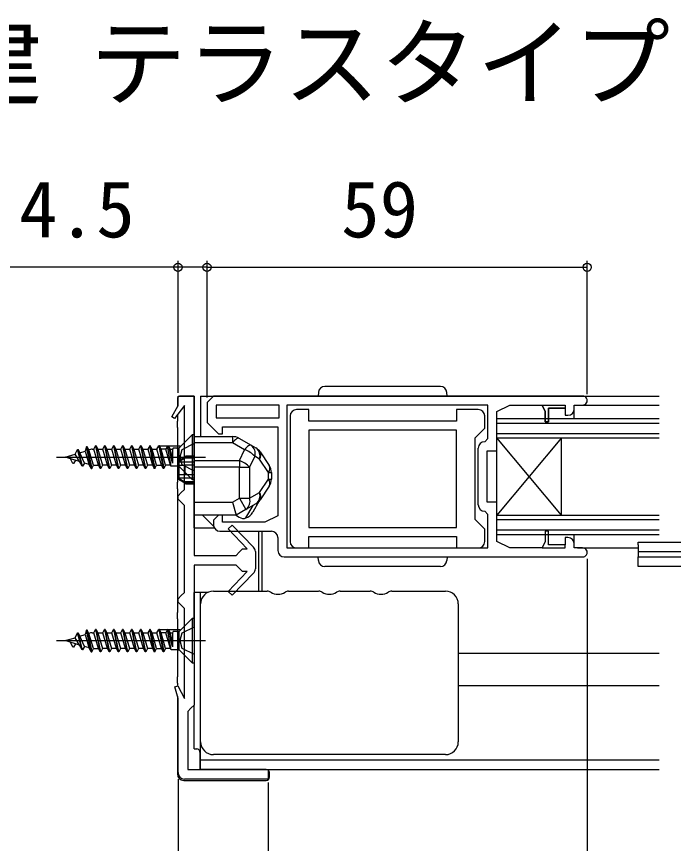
# Model space of a CAD drawing. Units: millimetres, scale not verified. Extents: x -525 to 525, y -782 to 777.
# Drawn here: x -340.1 to -238.1, y -185.8 to -57.4 of the extents above; entities that cross this region are included whole.
import ezdxf
from ezdxf.enums import TextEntityAlignment as Align

# ---------------------------------------------------------------- set-up
doc = ezdxf.new("R2010")
doc.units = ezdxf.units.MM
doc.header["$LTSCALE"] = 4
for name, color, linetype in [('0-1_USER1', 3, 'Continuous'), ('0-2_YKK_11', 7, 'Continuous'), ('0-3_YKK_12', 2, 'Continuous'), ('0-4_YKK_13', 4, 'Continuous'), ('0-6_YKK_D', 6, 'Continuous')]:
    doc.layers.add(name, color=color, linetype=linetype)
doc.styles.add('ＭＳ ゴシック', font='')
doc.styles.get('ＭＳ ゴシック').set_extended_font_data('MS Gothic')

msp = doc.modelspace()

# ---------------------------------------------------------------- linework, layer by layer
at = {"layer": '0-2_YKK_11'}
for p, q in [((-297.601, -119.43), (-297.601, -138.93)), ((-268.401, -133.23), (-268.401, -124.43)), ((-308.501, -137.33), (-300.501, -137.33)), ((-299.501, -138.33), (-299.501, -140.33)), ((-303, -140.489), (-303, -143.171)), ((-298.501, -141.33), (-252.201, -141.33))]:
    msp.add_line(p, q, dxfattribs=at)
for points in [[(-315, -174.83), (-315, -163.33), (-315.499, -161.52), (-315.041, -161.34), (-314, -163.33), (-314, -149.33), (-314.5, -148.83), (-315, -148.33), (-315, -147.83), (-314.5, -147.33), (-314, -146.83), (-314, -133.33), (-314.5, -132.83), (-315, -132.33), (-315, -131.83), (-314.5, -131.33), (-314, -130.83), (-314, -117.83), (-315.564, -119.847), (-315.978, -119.574), (-315, -117.83), (-315, -116.33), (-312.5, -116.33)], [(-312.5, -116.33), (-312.5, -141.08), (-306, -141.08), (-305.5, -140.58), (-305, -140.08), (-304.283, -140.08), (-307.197, -136.948), (-306.619, -136.395), (-303.287, -139.788)], [(-252.201, -116.33), (-309.501, -116.33), (-310.501, -117.33), (-310.501, -120.43), (-308.701, -122.23), (-308.101, -122.23), (-308.101, -121.13), (-299.501, -121.13), (-299.501, -134.93), (-301.501, -135.93), (-308.101, -135.93), (-308.101, -134.83), (-308.701, -134.83), (-309.501, -135.63), (-309.501, -136.33)], [(-266.901, -117.73), (-298.101, -117.73), (-298.101, -139.93), (-266.901, -139.93), (-266.901, -134.73), (-267.401, -134.23)], [(-267.401, -123.43), (-266.901, -122.93), (-266.901, -117.73)], [(-254.501, -138.33), (-254.901, -138.33), (-254.901, -139.43), (-257.501, -139.43), (-257.501, -137.33), (-258.001, -137.33), (-258.001, -138.93), (-258.501, -139.93), (-263.501, -139.93), (-265.501, -138.93), (-265.501, -132.83), (-267.001, -132.83), (-267.001, -124.83), (-265.501, -124.83), (-265.501, -118.73), (-263.501, -117.73), (-258.501, -117.73), (-258.001, -118.73), (-258.001, -120.33), (-257.501, -120.33), (-257.501, -118.23), (-254.901, -118.23), (-254.901, -119.33), (-254.501, -119.33)], [(-253.501, -118.33), (-253.501, -117.73), (-252.201, -117.73)], [(-271.801, -120.23), (-294.701, -120.23), (-294.701, -118.43), (-296.601, -118.43)], [(-268.401, -118.43), (-271.801, -118.43), (-271.801, -120.23)], [(-267.401, -138.93), (-267.401, -137.03), (-268.901, -135.53), (-268.901, -122.83), (-267.401, -121.33), (-267.401, -119.43)], [(-296.601, -139.93), (-294.701, -139.93), (-294.701, -138.13), (-271.801, -138.13), (-271.801, -139.93), (-268.401, -139.93)], [(-252.201, -139.93), (-253.501, -139.93), (-253.501, -139.33)], [(-303.287, -143.871), (-306.619, -147.264), (-307.197, -146.711), (-304.283, -143.58), (-305, -143.58), (-305.5, -143.08), (-306, -142.58), (-312.5, -142.58), (-312.5, -164.33), (-313, -164.83), (-313.5, -165.33), (-313.5, -174.33), (-301, -174.33), (-301, -175.83), (-314, -175.83)]]:
    msp.add_lwpolyline(points, dxfattribs=at)
for points in [[(-299.301, -117.73), (-309.101, -117.73), (-309.101, -119.73), (-299.301, -119.73)], [(-258.501, -117.73), (-254.901, -117.73), (-254.901, -118.23), (-257.501, -118.23), (-257.501, -120.33), (-258.001, -120.33), (-258.001, -118.73)], [(-271.801, -121.63), (-294.701, -121.63), (-294.701, -136.73), (-271.801, -136.73)], [(-258.501, -139.93), (-254.901, -139.93), (-254.901, -139.43), (-257.501, -139.43), (-257.501, -137.33), (-258.001, -137.33), (-258.001, -138.93)]]:
    msp.add_lwpolyline(points, close=True, dxfattribs=at)
for centre, radius, start, end in [((-252.201, -117.03), 0.7, 269.99999, 90.00001), ((-296.601, -119.43), 1, 90.00001, 179.99999), ((-268.401, -119.43), 1, 0.00001, 89.99999), ((-254.501, -118.33), 1, 270.00001, 359.99999), ((-267.401, -124.43), 1, 90.00001, 179.99999), ((-267.401, -133.23), 1, 180.00001, 269.99999), ((-308.501, -136.33), 1, 180.00001, 269.99999), ((-300.501, -138.33), 1, 0.00001, 89.99999), ((-254.501, -139.33), 1, 0.00001, 89.99999), ((-304, -140.489), 1, 359.99997, 44.48424), ((-296.601, -138.93), 1, 180.00001, 269.99999), ((-268.401, -138.93), 1, 270.00001, 359.99999), ((-252.201, -140.63), 0.7, 269.99999, 90.00001), ((-298.501, -140.33), 1, 180.00001, 269.99999), ((-304, -143.171), 1, 315.51576, 0.00003), ((-314, -174.83), 1, 180.00001, 269.99999)]:
    msp.add_arc(centre, radius, start, end, dxfattribs=at)
at = {"layer": '0-3_YKK_12'}
for p, q in [((-311.5, -116.33), (-240.337, -116.33)), ((-311.5, -116.33), (-311.5, -122.63)), ((-253.001, -117.73), (-240.337, -117.729)), ((-253.497, -119.829), (-253.497, -118.172)), ((-265.501, -119.83), (-240.337, -119.83)), ((-265.501, -137.83), (-265.501, -119.83)), ((-265.501, -120.53), (-240.338, -120.53)), ((-265.501, -122.13), (-240.338, -122.13)), ((-265.501, -122.83), (-240.338, -122.83)), ((-255.501, -134.83), (-265.501, -122.83)), ((-255.501, -122.83), (-265.501, -134.83)), ((-255.501, -134.83), (-255.501, -122.83)), ((-309.477, -136.553), (-311.2, -134.83)), ((-265.501, -134.83), (-240.34, -134.83)), ((-265.501, -135.53), (-240.341, -135.53)), ((-302, -137.33), (-302, -146.63)), ((-265.501, -137.13), (-240.341, -137.13)), ((-265.501, -137.83), (-240.341, -137.83)), ((-253.501, -139.43), (-253.508, -137.829)), ((-253.001, -139.93), (-243.606, -139.934)), ((-311.5, -174.33), (-311.5, -146.83)), ((-240.345, -156.33), (-271.5, -156.33)), ((-240.346, -161.33), (-271.5, -161.33)), ((-311.5, -172.83), (-240.348, -172.83)), ((-301.301, -174.33), (-240.348, -174.33))]:
    msp.add_line(p, q, dxfattribs=at)
at = {"layer": '0-4_YKK_13'}
for p, q in [((-274.278, -114.83), (-292.223, -114.83)), ((-315.1, -116.83), (-315.1, -118.008)), ((-312.5, -116.33), (-314.6, -116.33)), ((-312.5, -136.83), (-312.5, -116.33)), ((-274.249, -116.33), (-292.252, -116.33)), ((-274.249, -116.33), (-273.251, -116.33)), ((-273.251, -116.33), (-273.28, -115.777)), ((-315.1, -119.249), (-315.1, -120.23)), ((-315.1, -121.23), (-315.1, -120.23)), ((-315.1, -121.23), (-315.1, -129.73)), ((-312.75, -122.33), (-314.616, -124.195)), ((-312.5, -122.63), (-306.532, -122.63)), ((-312.5, -123.607), (-312.5, -122.63)), ((-306.532, -122.63), (-306.532, -123.607)), ((-328.5, -127.58), (-329.2, -124.199)), ((-329.1, -124.199), (-328.4, -127.58)), ((-327.7, -124.08), (-327.8, -124.08)), ((-326.3, -124.08), (-326.4, -124.08)), ((-324.9, -124.08), (-325, -124.08)), ((-323.5, -124.08), (-323.6, -124.08)), ((-322.1, -124.08), (-322.2, -124.08)), ((-320.7, -124.08), (-320.8, -124.08)), ((-319.3, -124.08), (-319.4, -124.08)), ((-317.9, -124.08), (-318, -124.08)), ((-317.794, -124.08), (-314.665, -124.08)), ((-316.083, -127.23), (-316.619, -124.116)), ((-314.85, -124.43), (-314.85, -127.23)), ((-306.532, -123.607), (-312.5, -123.607)), ((-304.661, -124.676), (-306.532, -123.607)), ((-333.847, -125.83), (-310.713, -125.83)), ((-330.285, -126.507), (-330.985, -125.366)), ((-329.9, -127.246), (-330.6, -124.627)), ((-329.8, -127.246), (-330.5, -124.627)), ((-329.535, -126.736), (-330.235, -125.137)), ((-328.135, -127.07), (-328.835, -124.709)), ((-328.325, -124.59), (-328.066, -124.59)), ((-327.435, -124.59), (-326.666, -124.59)), ((-326.035, -124.59), (-325.266, -124.59)), ((-324.635, -124.59), (-323.866, -124.59)), ((-323.235, -124.59), (-322.466, -124.59)), ((-321.835, -124.59), (-321.066, -124.59)), ((-320.435, -124.59), (-319.666, -124.59)), ((-319.035, -124.59), (-318.266, -124.59)), ((-316.935, -127.07), (-317.635, -124.59)), ((-316.166, -127.07), (-316.866, -124.59)), ((-315.85, -125.952), (-316.235, -124.59)), ((-313.934, -125.83), (-314.8, -126.33)), ((-313.934, -125.83), (-313.934, -125.976)), ((-312.5, -125.68), (-313.784, -125.68)), ((-313.784, -125.68), (-313.784, -125.894)), ((-303.099, -125.699), (-303.9, -127.38)), ((-302.341, -126.132), (-303.099, -125.699)), ((-302.239, -125.023), (-300.836, -127.126)), ((-313.934, -125.976), (-314.8, -126.531)), ((-314.8, -126.531), (-314.8, -126.33)), ((-314.8, -126.58), (-314.8, -126.531)), ((-314.8, -127.08), (-314.8, -126.58)), ((-314.8, -126.58), (-312.5, -126.58)), ((-312.5, -125.976), (-313.934, -125.976)), ((-313.934, -127.08), (-313.934, -128.58)), ((-312.5, -127.08), (-313.934, -127.08)), ((-313.784, -125.894), (-312.5, -125.894)), ((-305.462, -126.357), (-305.462, -127.38)), ((-300.939, -128.236), (-302.341, -126.132)), ((-314.616, -127.464), (-312.75, -129.33)), ((-312.5, -127.38), (-312.5, -132.83)), ((-305.462, -127.38), (-312.5, -127.38)), ((-300.939, -129.225), (-300.939, -128.236)), ((-300.939, -128.236), (-300.5, -128.236)), ((-300.5, -128.236), (-300.5, -129.225)), ((-313.934, -128.58), (-314.8, -128.58)), ((-314.8, -129.08), (-314.8, -128.58)), ((-314.8, -129.129), (-314.8, -129.08)), ((-312.5, -129.08), (-314.8, -129.08)), ((-314.8, -129.129), (-313.934, -129.684)), ((-314.8, -129.33), (-314.8, -129.129)), ((-314.8, -129.33), (-313.934, -129.83)), ((-312.5, -128.58), (-313.934, -128.58)), ((-312.5, -129.684), (-313.934, -129.684)), ((-313.934, -129.684), (-313.934, -129.83)), ((-302.341, -131.328), (-300.939, -129.225)), ((-300.939, -129.225), (-300.5, -129.225)), ((-315.1, -130.73), (-315.1, -129.73)), ((-315.1, -130.73), (-315.1, -149.93)), ((-313.784, -129.767), (-312.5, -129.767)), ((-313.784, -129.767), (-313.784, -129.98)), ((-313.784, -129.98), (-312.5, -129.98)), ((-300.836, -130.334), (-302.239, -132.437)), ((-306.532, -132.83), (-305.462, -132.219)), ((-305.462, -132.219), (-303.9, -132.219)), ((-305.462, -132.219), (-304.469, -133.955)), ((-303.9, -132.219), (-302.341, -131.328)), ((-312.5, -132.83), (-306.532, -132.83)), ((-304.487, -135.272), (-303.362, -133.322)), ((-302.91, -133.064), (-304.469, -133.955)), ((-302.385, -132.631), (-303.393, -134.376)), ((-304.469, -133.955), (-306, -134.83)), ((-304.999, -135.33), (-304.699, -135.33)), ((-312.5, -136.83), (-309.368, -136.83)), ((-302.5, -137.33), (-302.5, -140.037)), ((-243.606, -139.468), (-243.606, -139.029)), ((-243.606, -139.468), (-243.606, -141.329)), ((-302.5, -140.037), (-302.5, -143.622)), ((-235.606, -140.529), (-243.606, -140.529)), ((-274.249, -141.33), (-273.251, -141.33)), ((-273.251, -141.33), (-273.285, -141.891)), ((-302.5, -143.622), (-302.5, -146.63)), ((-274.283, -142.83), (-292.218, -142.83)), ((-312.5, -152.228), (-312.5, -146.83)), ((-310.372, -146.83), (-312.5, -146.83)), ((-309.5, -146.63), (-301.172, -146.63)), ((-297.829, -146.63), (-293.172, -146.63)), ((-289.829, -146.63), (-285.172, -146.63)), ((-281.829, -146.63), (-273.5, -146.63)), ((-311.5, -152.607), (-311.5, -148.63)), ((-271.5, -148.63), (-271.5, -152.607)), ((-315.1, -150.93), (-315.1, -149.93)), ((-315.1, -150.93), (-315.1, -159.93)), ((-312.75, -150.83), (-314.616, -152.695)), ((-328.5, -156.08), (-329.2, -152.699)), ((-329.1, -152.699), (-328.4, -156.08)), ((-327.7, -152.58), (-327.8, -152.58)), ((-326.3, -152.58), (-326.4, -152.58)), ((-324.9, -152.58), (-325, -152.58)), ((-323.5, -152.58), (-323.6, -152.58)), ((-322.1, -152.58), (-322.2, -152.58)), ((-320.7, -152.58), (-320.8, -152.58)), ((-319.3, -152.58), (-319.4, -152.58)), ((-317.9, -152.58), (-318, -152.58)), ((-317.794, -152.58), (-314.665, -152.58)), ((-316.083, -155.73), (-316.619, -152.616)), ((-311.5, -166.052), (-311.5, -152.607)), ((-271.5, -152.607), (-271.5, -166.052)), ((-330.285, -155.007), (-330.985, -153.866)), ((-329.9, -155.746), (-330.6, -153.127)), ((-329.8, -155.746), (-330.5, -153.127)), ((-329.535, -155.236), (-330.235, -153.637)), ((-328.135, -155.57), (-328.835, -153.209)), ((-328.325, -153.09), (-328.066, -153.09)), ((-327.435, -153.09), (-326.666, -153.09)), ((-326.035, -153.09), (-325.266, -153.09)), ((-324.635, -153.09), (-323.866, -153.09)), ((-323.235, -153.09), (-322.466, -153.09)), ((-321.835, -153.09), (-321.066, -153.09)), ((-320.435, -153.09), (-319.666, -153.09)), ((-319.035, -153.09), (-318.266, -153.09)), ((-316.935, -155.57), (-317.635, -153.09)), ((-316.166, -155.57), (-316.866, -153.09)), ((-315.85, -154.452), (-316.235, -153.09)), ((-314.85, -152.93), (-314.85, -155.73)), ((-333.847, -154.33), (-310.713, -154.33)), ((-314.616, -155.964), (-312.75, -157.83)), ((-315.1, -160.93), (-315.1, -159.93)), ((-315.1, -160.93), (-315.1, -161.28)), ((-315.1, -162.966), (-315.1, -175.031)), ((-312.5, -171.13), (-312.5, -164.428)), ((-311.5, -170.03), (-311.5, -166.052)), ((-271.5, -166.052), (-271.5, -170.03)), ((-312.5, -171.13), (-312.1, -171.13)), ((-311.6, -171.63), (-311.6, -174.13)), ((-273.5, -172.03), (-309.5, -172.03)), ((-311.6, -174.13), (-311.6, -174.33)), ((-301.301, -174.33), (-311.6, -174.33)), ((-300.8, -175.531), (-300.8, -174.83)), ((-314.102, -176.03), (-301.3, -176.03))]:
    msp.add_line(p, q, dxfattribs=at)
for points in [[(-293.222, -115.777), (-293.251, -116.33), (-292.252, -116.33)], [(-305.539, -122.894), (-305.617, -122.872), (-305.712, -122.883), (-305.823, -122.928), (-305.948, -123.006), (-306.084, -123.116), (-306.228, -123.254), (-306.378, -123.419), (-306.532, -123.607)], [(-305.539, -122.894), (-303.669, -123.963), (-302.91, -124.396)], [(-328.559, -124.625), (-328.835, -124.709), (-329.1, -124.199), (-329.2, -124.199), (-329.385, -124.877)], [(-325.966, -127.07), (-326.735, -127.07), (-327, -127.58), (-327.1, -127.58), (-327.366, -127.07), (-328.066, -124.59), (-327.8, -124.08), (-327.1, -127.58)], [(-327, -127.58), (-327.7, -124.08), (-327.435, -124.59), (-326.735, -127.07)], [(-324.566, -127.07), (-325.335, -127.07), (-325.6, -127.58), (-325.7, -127.58), (-325.966, -127.07), (-326.666, -124.59), (-326.4, -124.08), (-325.7, -127.58)], [(-325.6, -127.58), (-326.3, -124.08), (-326.035, -124.59), (-325.335, -127.07)], [(-323.166, -127.07), (-323.935, -127.07), (-324.2, -127.58), (-324.3, -127.58), (-324.566, -127.07), (-325.266, -124.59), (-325, -124.08), (-324.3, -127.58)], [(-324.2, -127.58), (-324.9, -124.08), (-324.635, -124.59), (-323.935, -127.07)], [(-321.766, -127.07), (-322.535, -127.07), (-322.8, -127.58), (-322.9, -127.58), (-323.166, -127.07), (-323.866, -124.59), (-323.6, -124.08), (-322.9, -127.58)], [(-322.8, -127.58), (-323.5, -124.08), (-323.235, -124.59), (-322.535, -127.07)], [(-320.366, -127.07), (-321.135, -127.07), (-321.4, -127.58), (-321.5, -127.58), (-321.766, -127.07), (-322.466, -124.59), (-322.2, -124.08), (-321.5, -127.58)], [(-321.4, -127.58), (-322.1, -124.08), (-321.835, -124.59), (-321.135, -127.07)], [(-318.966, -127.07), (-319.735, -127.07), (-320, -127.58), (-320.1, -127.58), (-320.366, -127.07), (-321.066, -124.59), (-320.8, -124.08), (-320.1, -127.58)], [(-320, -127.58), (-320.7, -124.08), (-320.435, -124.59), (-319.735, -127.07)], [(-318.335, -127.07), (-319.035, -124.59), (-319.3, -124.08), (-318.6, -127.58), (-318.7, -127.58), (-319.4, -124.08), (-319.666, -124.59), (-318.966, -127.07), (-318.7, -127.58)], [(-315.182, -127.23), (-316.083, -127.23), (-316.166, -127.07), (-316.935, -127.07), (-317.2, -127.58), (-317.3, -127.58), (-317.566, -127.07), (-318.266, -124.59), (-318, -124.08), (-317.3, -127.58)], [(-316.446, -124.184), (-316.619, -124.116), (-316.866, -124.59), (-317.635, -124.59), (-317.9, -124.08), (-317.2, -127.58)], [(-315.182, -124.43), (-315.758, -124.43), (-315.85, -124.59), (-315.85, -126.77), (-316.446, -124.184), (-316.235, -124.59), (-315.85, -124.59)], [(-312.5, -123.73), (-314.416, -124.685), (-314.701, -125.83), (-314.416, -126.975), (-312.5, -127.93)], [(-312.5, -127.38), (-312.5, -126.357), (-312.5, -123.607)], [(-303.669, -123.963), (-303.746, -123.94), (-303.842, -123.952), (-303.953, -123.997), (-304.077, -124.075), (-304.213, -124.185), (-304.358, -124.323), (-304.508, -124.488), (-304.661, -124.676)], [(-328.796, -126.962), (-329.535, -126.736), (-329.8, -127.246), (-329.9, -127.246), (-330.285, -126.507), (-332.5, -125.83), (-330.985, -125.366), (-330.6, -124.627), (-330.5, -124.627), (-330.235, -125.137), (-329.385, -124.877), (-328.766, -127.07), (-328.5, -127.58), (-328.4, -127.58), (-328.135, -127.07), (-327.366, -127.07)], [(-313.784, -125.894), (-313.812, -125.892), (-313.837, -125.889), (-313.868, -125.882), (-313.903, -125.867), (-313.932, -125.84), (-313.934, -125.83)], [(-312.5, -126.357), (-305.462, -126.357), (-304.661, -124.676)], [(-330.935, -126.308), (-331.2, -126.818), (-331.3, -126.818), (-331.685, -126.079)], [(-318.6, -127.58), (-318.335, -127.07), (-317.566, -127.07)], [(-314.8, -128.58), (-314.8, -127.08), (-313.934, -127.08)], [(-305.462, -132.219), (-305.462, -127.38), (-303.9, -127.38), (-303.9, -132.219)], [(-313.934, -129.83), (-313.923, -129.808), (-313.907, -129.795), (-313.864, -129.777), (-313.838, -129.771), (-313.806, -129.767), (-313.784, -129.767)], [(-306.532, -132.83), (-306, -134.83), (-312.5, -134.83), (-312.5, -132.83)], [(-243.606, -139.029), (-235.606, -139.029), (-235.606, -139.468)], [(-293.216, -141.891), (-293.251, -141.33), (-292.253, -141.33)], [(-235.606, -142.829), (-243.606, -142.829), (-243.606, -141.329), (-235.606, -141.329)], [(-328.559, -153.125), (-328.835, -153.209), (-329.1, -152.699), (-329.2, -152.699), (-329.385, -153.377)], [(-325.966, -155.57), (-326.735, -155.57), (-327, -156.08), (-327.1, -156.08), (-327.366, -155.57), (-328.066, -153.09), (-327.8, -152.58), (-327.1, -156.08)], [(-327, -156.08), (-327.7, -152.58), (-327.435, -153.09), (-326.735, -155.57)], [(-324.566, -155.57), (-325.335, -155.57), (-325.6, -156.08), (-325.7, -156.08), (-325.966, -155.57), (-326.666, -153.09), (-326.4, -152.58), (-325.7, -156.08)], [(-325.6, -156.08), (-326.3, -152.58), (-326.035, -153.09), (-325.335, -155.57)], [(-323.166, -155.57), (-323.935, -155.57), (-324.2, -156.08), (-324.3, -156.08), (-324.566, -155.57), (-325.266, -153.09), (-325, -152.58), (-324.3, -156.08)], [(-324.2, -156.08), (-324.9, -152.58), (-324.635, -153.09), (-323.935, -155.57)], [(-321.766, -155.57), (-322.535, -155.57), (-322.8, -156.08), (-322.9, -156.08), (-323.166, -155.57), (-323.866, -153.09), (-323.6, -152.58), (-322.9, -156.08)], [(-322.8, -156.08), (-323.5, -152.58), (-323.235, -153.09), (-322.535, -155.57)], [(-320.366, -155.57), (-321.135, -155.57), (-321.4, -156.08), (-321.5, -156.08), (-321.766, -155.57), (-322.466, -153.09), (-322.2, -152.58), (-321.5, -156.08)], [(-321.4, -156.08), (-322.1, -152.58), (-321.835, -153.09), (-321.135, -155.57)], [(-318.966, -155.57), (-319.735, -155.57), (-320, -156.08), (-320.1, -156.08), (-320.366, -155.57), (-321.066, -153.09), (-320.8, -152.58), (-320.1, -156.08)], [(-320, -156.08), (-320.7, -152.58), (-320.435, -153.09), (-319.735, -155.57)], [(-318.335, -155.57), (-319.035, -153.09), (-319.3, -152.58), (-318.6, -156.08), (-318.7, -156.08), (-319.4, -152.58), (-319.666, -153.09), (-318.966, -155.57), (-318.7, -156.08)], [(-315.182, -155.73), (-316.083, -155.73), (-316.166, -155.57), (-316.935, -155.57), (-317.2, -156.08), (-317.3, -156.08), (-317.566, -155.57), (-318.266, -153.09), (-318, -152.58), (-317.3, -156.08)], [(-316.446, -152.684), (-316.619, -152.616), (-316.866, -153.09), (-317.635, -153.09), (-317.9, -152.58), (-317.2, -156.08)], [(-315.182, -152.93), (-315.758, -152.93), (-315.85, -153.09), (-315.85, -155.27), (-316.446, -152.684), (-316.235, -153.09), (-315.85, -153.09)], [(-312.5, -152.23), (-314.416, -153.185), (-314.701, -154.33), (-314.416, -155.475), (-312.5, -156.43)], [(-328.796, -155.462), (-329.535, -155.236), (-329.8, -155.746), (-329.9, -155.746), (-330.285, -155.007), (-332.5, -154.33), (-330.985, -153.866), (-330.6, -153.127), (-330.5, -153.127), (-330.235, -153.637), (-329.385, -153.377), (-328.766, -155.57), (-328.5, -156.08), (-328.4, -156.08), (-328.135, -155.57), (-327.366, -155.57)], [(-330.935, -154.808), (-331.2, -155.318), (-331.3, -155.318), (-331.685, -154.579)], [(-318.6, -156.08), (-318.335, -155.57), (-317.566, -155.57)]]:
    msp.add_lwpolyline(points, dxfattribs=at)
for points in [[(-312.75, -122.33), (-312.5, -122.33), (-312.5, -129.33), (-312.75, -129.33)], [(-312.75, -150.83), (-312.5, -150.83), (-312.5, -157.83), (-312.75, -157.83)]]:
    msp.add_lwpolyline(points, close=True, dxfattribs=at)
for centre, radius, start, end in [((-292.223, -115.83), 1, 90, 177), ((-274.278, -115.83), 1, 3, 90), ((-314.6, -116.83), 0.5, 90, 180), ((-306.532, -124.63), 2, 60.25512, 90), ((-315.182, -123.63), 0.8, 270, 314.99999), ((-304.569, -125.219), 1.546, 341.91504, 54.39753), ((-303.903, -126.132), 2, 33.69007, 60.25512), ((-303.81, -125.653), 1.546, 341.91504, 54.39753), ((-328.325, -125.39), 0.8, 89.99998, 106.99998), ((-313.784, -125.83), 0.15, 90, 180), ((-305.807, -128.129), 3.638, 41.90744, 71.64145), ((-303.187, -125.495), 1.059, 322.99219, 26.46445), ((-306.608, -129.81), 3.638, 41.90744, 71.64145), ((-301.784, -127.598), 1.059, 322.99219, 26.46445), ((-302.5, -128.236), 2, 0, 33.69007), ((-315.182, -128.03), 0.8, 44.99999, 89.99998), ((-301.784, -129.862), 1.059, 333.53555, 37.00781), ((-302.5, -129.225), 2, 326.30993, 0), ((-313.784, -129.83), 0.15, 180, 270), ((-305.369, -132.699), 1.546, 305.60247, 18.08496), ((-303.81, -131.808), 1.546, 305.60247, 18.08496), ((-303.187, -131.965), 1.059, 333.53555, 37.00781), ((-303.903, -131.328), 2, 299.74488, 326.30993), ((-304.639, -133.363), 2, 227.16611, 259.63751), ((-305.125, -133.376), 2, 288.59038, 330), ((-305.125, -133.376), 2, 282.28715, 288.59038), ((-292.218, -141.83), 1, 183.5, 270), ((-274.283, -141.83), 1, 270, 356.5), ((-309.5, -148.63), 2, 90, 180), ((-301.159, -147.63), 1, 56.44269, 90), ((-299.5, -145.13), 2, 236.44269, 303.55731), ((-297.842, -147.63), 1, 90, 123.55731), ((-293.159, -147.63), 1, 56.44269, 90), ((-291.5, -145.13), 2, 236.44269, 303.55731), ((-289.842, -147.63), 1, 90, 123.55731), ((-285.159, -147.63), 1, 56.44269, 90), ((-283.5, -145.13), 2, 236.44269, 303.55731), ((-281.842, -147.63), 1, 90, 123.55731), ((-273.5, -148.63), 2, 0, 90), ((-315.182, -152.13), 0.8, 270, 314.99999), ((-328.325, -153.89), 0.8, 89.99998, 106.99998), ((-315.182, -156.53), 0.8, 44.99999, 89.99998), ((-309.5, -170.03), 2, 180, 270), ((-273.5, -170.03), 2, 270, 0), ((-312.1, -171.63), 0.5, 0, 90)]:
    msp.add_arc(centre, radius, start, end, dxfattribs=at)
for centre, major_axis, ratio, start_param, end_param in [((-301.301, -174.83), (0.501, 0), 0.998135, 6.2831853, 7.8539816), ((-314.099, -175.028), (-0.71, -0.71), 0.99628, 5.4996506, 7.06672), ((-301.301, -175.529), (-0.355, 0.355), 0.99628, 2.358058, 3.9251274)]:
    msp.add_ellipse(centre, major_axis=major_axis, ratio=ratio, start_param=start_param, end_param=end_param, dxfattribs=at)
at = {"layer": '0-6_YKK_D'}
for p, q in [((-315, -115.83), (-315, -95.33)), ((-310.501, -116.537), (-310.501, -95.33)), ((-310.501, -116.537), (-310.501, -95.33)), ((-251.501, -116.024), (-251.501, -95.33)), ((-310.501, -96.33), (-251.501, -96.33)), ((-251.501, -141.63), (-251.501, -227.829)), ((-315, -175.83), (-315, -227.829)), ((-315, -175.83), (-315, -287.829)), ((-315, -175.83), (-315, -247.829)), ((-301.001, -176.348), (-301.001, -227.829)), ((-301.001, -176.348), (-301.001, -227.829))]:
    msp.add_line(p, q, dxfattribs=at)
msp.add_lwpolyline([(-310.501, -96.33), (-315, -96.33), (-341.05, -96.33)], dxfattribs=at)
for centre in [(-315, -96.33), (-310.501, -96.33), (-310.501, -96.33), (-251.501, -96.33)]:
    msp.add_circle(centre, 0.637, dxfattribs=at)

# ---------------------------------------------------------------- texts
at = {"layer": '0-1_USER1', "style": 'ＭＳ ゴシック'}
msp.add_text('■引違い窓 均等4枚建 テラスタイプ', height=11, dxfattribs=at).set_placement((-486.153, -73.369), align=Align.BOTTOM_LEFT)
at = {"layer": '0-6_YKK_D', "style": 'ＭＳ ゴシック'}
for s, p in [('4.5', (-339.664, -94.33)), ('59', (-289.694, -94.33))]:
    msp.add_text(s, height=8.798, dxfattribs=at).set_placement(p, align=Align.BOTTOM_LEFT)

doc.saveas('drawing.dxf')
